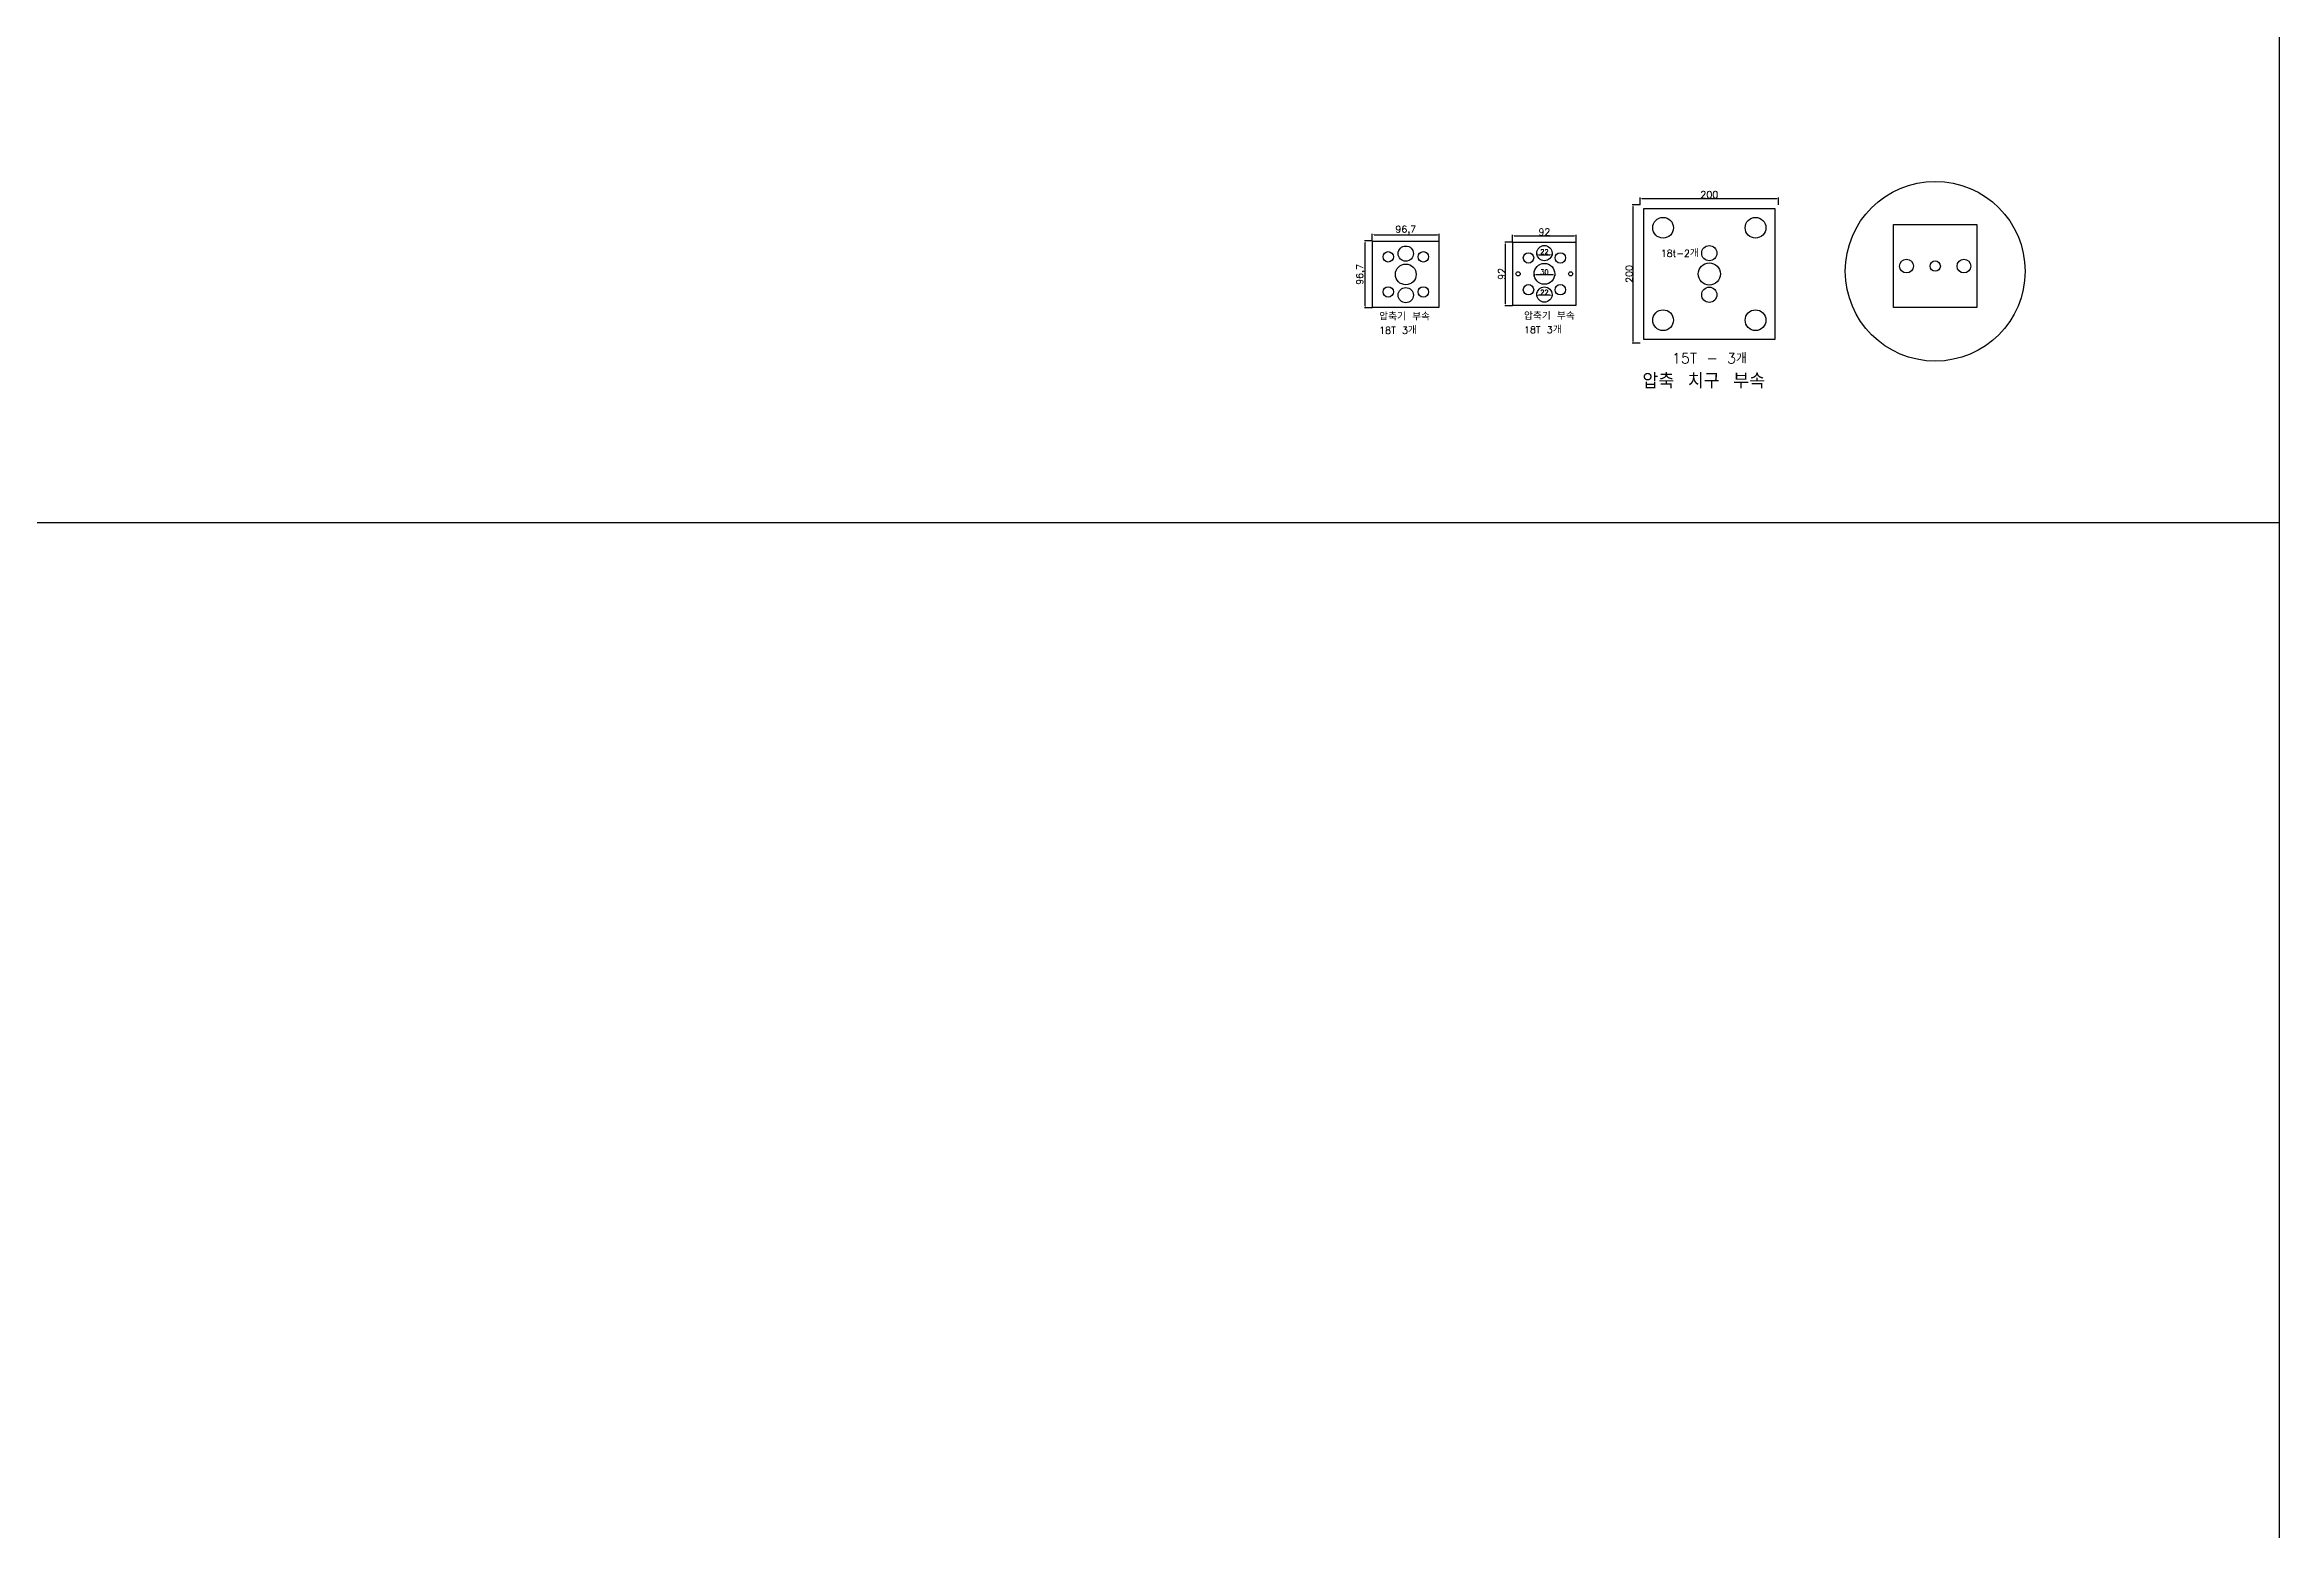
# Model space of a CAD drawing. Header units: millimetres. Extents: x 8462 to 28262, y 7372 to 16372.
# Drawn here: x 25035 to 28262, y 9517 to 11663 of the extents above; entities that cross this region are included whole.
import ezdxf

# ---------------------------------------------------------------- set-up
doc = ezdxf.new("R2010")
doc.units = ezdxf.units.MM
for name, color, linetype in [('TEXT', 7, 'Continuous'), ('볼트 구멍', 7, 'Continuous'), ('치구', 7, 'Continuous'), ('치수', 7, 'Continuous')]:
    doc.layers.add(name, color=color, linetype=linetype)
doc.styles.get("Standard").update_dxf_attribs({"font": 'txt.shx', "bigfont": 'whgtxt.shx'})
doc.dimstyles.new('ISO-25', dxfattribs={"dimtxt": 2.5, "dimasz": 2.5, "dimexe": 1.25, "dimexo": 0.625, "dimtad": 1, "dimtxsty": 'Standard', "dimcen": 2.5, "dimadec": 0, "dimazin": 0, "dimtfac": 1, "dimtmove": 0, "dimatfit": 3, "dimfxl": 0, "dimarcsym": 0})

# ---------------------------------------------------------------- blocks, each defined once
blk = doc.blocks.new('*D545')
at = {"layer": 'Defpoints', "color": 0}
for p in [(27186, 11331.6), (27186, 11330), (27216, 11331.6)]:
    blk.add_point(p, dxfattribs=at)
at = {"layer": '볼트 구멍', "color": 0, "lineweight": -2}
for p, q in [((27186, 11331), (27186, 11328.8)), ((27213.5, 11330), (27188.5, 11330)), ((27216, 11331), (27216, 11328.8))]:
    blk.add_line(p, q, dxfattribs=at)
at = {"layer": '볼트 구멍', "color": 0}
for points in [[(27188.5, 11330.5), (27188.5, 11329.6), (27186, 11330)], [(27213.5, 11330.5), (27213.5, 11329.6), (27216, 11330)]]:
    blk.add_solid(points, dxfattribs=at)
at = {"layer": '볼트 구멍', "color": 0, "insert": (27201, 11334.2), "char_height": 7, "attachment_point": 5}
blk.add_mtext('30', dxfattribs=at)
blk = doc.blocks.new('*D546')
at = {"layer": 'Defpoints', "color": 0}
for p in [(27190, 11301.6), (27190, 11300.6), (27212, 11301.6)]:
    blk.add_point(p, dxfattribs=at)
at = {"layer": '볼트 구멍', "color": 0, "lineweight": -2}
for p, q in [((27190, 11301), (27190, 11299.4)), ((27209.5, 11300.6), (27192.5, 11300.6)), ((27212, 11301), (27212, 11299.4))]:
    blk.add_line(p, q, dxfattribs=at)
at = {"layer": '볼트 구멍', "color": 0}
for points in [[(27192.5, 11301.1), (27192.5, 11300.2), (27190, 11300.6)], [(27209.5, 11301.1), (27209.5, 11300.2), (27212, 11300.6)]]:
    blk.add_solid(points, dxfattribs=at)
at = {"layer": '볼트 구멍', "color": 0, "insert": (27201, 11304.8), "char_height": 7, "attachment_point": 5}
blk.add_mtext('22', dxfattribs=at)
blk = doc.blocks.new('*D547')
at = {"layer": 'Defpoints', "color": 0}
for p in [(27190, 11361.6), (27212, 11361.6), (27212, 11359.2)]:
    blk.add_point(p, dxfattribs=at)
at = {"layer": '볼트 구멍', "color": 0, "lineweight": -2}
for p, q in [((27190, 11361), (27190, 11358)), ((27212, 11361), (27212, 11358)), ((27192.5, 11359.2), (27209.5, 11359.2))]:
    blk.add_line(p, q, dxfattribs=at)
at = {"layer": '볼트 구멍', "color": 0}
for points in [[(27192.5, 11359.6), (27192.5, 11358.8), (27190, 11359.2)], [(27209.5, 11359.6), (27209.5, 11358.8), (27212, 11359.2)]]:
    blk.add_solid(points, dxfattribs=at)
at = {"layer": '볼트 구멍', "color": 0, "insert": (27201, 11363.4), "char_height": 7, "attachment_point": 5}
blk.add_mtext('22', dxfattribs=at)
blk = doc.blocks.new('*D327')
at = {"layer": 'Defpoints', "color": 0}
for p in [(27329, 11431.5), (27339.8, 11431.5), (27339.8, 11231.5)]:
    blk.add_point(p, dxfattribs=at)
at = {"layer": '치수', "color": 0, "lineweight": -2}
for p, q in [((27339.2, 11431.5), (27327.7, 11431.5)), ((27329, 11234), (27329, 11429)), ((27339.2, 11231.5), (27327.7, 11231.5))]:
    blk.add_line(p, q, dxfattribs=at)
at = {"layer": '치수', "color": 0}
for points in [[(27328.6, 11429), (27329.4, 11429), (27329, 11431.5)], [(27328.6, 11234), (27329.4, 11234), (27329, 11231.5)]]:
    blk.add_solid(points, dxfattribs=at)
at = {"layer": '치수', "color": 0, "insert": (27323.4, 11331.5), "char_height": 10, "attachment_point": 5, "rotation": 90}
blk.add_mtext('200', dxfattribs=at)
blk = doc.blocks.new('*D328')
at = {"layer": 'Defpoints', "color": 0}
for p in [(27339.1, 11430.8), (27539.1, 11440.4), (27539.1, 11430.8)]:
    blk.add_point(p, dxfattribs=at)
at = {"layer": '치수', "color": 0, "lineweight": -2}
for p, q in [((27339.1, 11431.4), (27339.1, 11441.7)), ((27341.6, 11440.4), (27536.6, 11440.4)), ((27539.1, 11431.4), (27539.1, 11441.7))]:
    blk.add_line(p, q, dxfattribs=at)
at = {"layer": '치수', "color": 0}
for points in [[(27341.6, 11440.8), (27341.6, 11440), (27339.1, 11440.4)], [(27536.6, 11440.8), (27536.6, 11440), (27539.1, 11440.4)]]:
    blk.add_solid(points, dxfattribs=at)
at = {"layer": '치수', "color": 0, "insert": (27439.1, 11446.1), "char_height": 10, "attachment_point": 5}
blk.add_mtext('200', dxfattribs=at)
blk = doc.blocks.new('*D329')
at = {"layer": 'Defpoints', "color": 0}
for p in [(27155, 11376.9), (27247, 11386.6), (27247, 11376.9)]:
    blk.add_point(p, dxfattribs=at)
at = {"layer": '치수', "color": 0, "lineweight": -2}
for p, q in [((27155, 11377.6), (27155, 11387.9)), ((27157.5, 11386.6), (27244.5, 11386.6)), ((27247, 11377.6), (27247, 11387.9))]:
    blk.add_line(p, q, dxfattribs=at)
at = {"layer": '치수', "color": 0}
for points in [[(27157.5, 11387), (27157.5, 11386.2), (27155, 11386.6)], [(27244.5, 11387), (27244.5, 11386.2), (27247, 11386.6)]]:
    blk.add_solid(points, dxfattribs=at)
at = {"layer": '치수', "color": 0, "insert": (27201, 11392.2), "char_height": 10, "attachment_point": 5}
blk.add_mtext('92', dxfattribs=at)
blk = doc.blocks.new('*D330')
at = {"layer": 'Defpoints', "color": 0}
for p in [(27144.9, 11377.6), (27155.7, 11377.6), (27155.7, 11285.6)]:
    blk.add_point(p, dxfattribs=at)
at = {"layer": '치수', "color": 0, "lineweight": -2}
for p, q in [((27155, 11377.6), (27143.6, 11377.6)), ((27144.9, 11288.1), (27144.9, 11375.1)), ((27155, 11285.6), (27143.6, 11285.6))]:
    blk.add_line(p, q, dxfattribs=at)
at = {"layer": '치수', "color": 0}
for points in [[(27144.5, 11375.1), (27145.3, 11375.1), (27144.9, 11377.6)], [(27144.5, 11288.1), (27145.3, 11288.1), (27144.9, 11285.6)]]:
    blk.add_solid(points, dxfattribs=at)
at = {"layer": '치수', "color": 0, "insert": (27139.3, 11331.6), "char_height": 10, "attachment_point": 5, "rotation": 90}
blk.add_mtext('92', dxfattribs=at)
blk = doc.blocks.new('*D331')
at = {"layer": 'Defpoints', "color": 0}
for p in [(26952.4, 11378.5), (27049.1, 11388.1), (27049.1, 11378.5)]:
    blk.add_point(p, dxfattribs=at)
at = {"layer": '치수', "color": 0, "lineweight": -2}
for p, q in [((26952.4, 11379.1), (26952.4, 11389.4)), ((26954.9, 11388.1), (27046.6, 11388.1)), ((27049.1, 11379.1), (27049.1, 11389.4))]:
    blk.add_line(p, q, dxfattribs=at)
at = {"layer": '치수', "color": 0}
for points in [[(26954.9, 11388.6), (26954.9, 11387.7), (26952.4, 11388.1)], [(27046.6, 11388.6), (27046.6, 11387.7), (27049.1, 11388.1)]]:
    blk.add_solid(points, dxfattribs=at)
at = {"layer": '치수', "color": 0, "insert": (27000.8, 11394.6), "char_height": 10, "attachment_point": 5}
blk.add_mtext('96,7', dxfattribs=at)
blk = doc.blocks.new('*D332')
at = {"layer": 'Defpoints', "color": 0}
for p in [(26942.3, 11379.2), (26953.1, 11379.2), (26953.1, 11282.5)]:
    blk.add_point(p, dxfattribs=at)
at = {"layer": '치수', "color": 0, "lineweight": -2}
for p, q in [((26952.5, 11379.2), (26941.1, 11379.2)), ((26942.3, 11285), (26942.3, 11376.7)), ((26952.5, 11282.5), (26941.1, 11282.5))]:
    blk.add_line(p, q, dxfattribs=at)
at = {"layer": '치수', "color": 0}
for points in [[(26941.9, 11376.7), (26942.8, 11376.7), (26942.3, 11379.2)], [(26941.9, 11285), (26942.8, 11285), (26942.3, 11282.5)]]:
    blk.add_solid(points, dxfattribs=at)
at = {"layer": '치수', "color": 0, "insert": (26935.9, 11330.8), "char_height": 10, "attachment_point": 5, "rotation": 90}
blk.add_mtext('96,7', dxfattribs=at)

msp = doc.modelspace()

# ---------------------------------------------------------------- linework, layer by layer
at = {"color": 6}
for p, q in [((28262.267, 16371.825), (28262.267, 7371.825)), ((28262.267, 10971.825), (8462.267, 10971.825))]:
    msp.add_line(p, q, dxfattribs=at)
at = {"layer": '볼트 구멍', "color": 3}
for centre, radius in [((27000.774, 11360.827), 11), ((27200.966, 11361.641), 11), ((27439.087, 11361.455), 11), ((27000.774, 11330.827), 15), ((27200.966, 11331.641), 15), ((27439.087, 11331.455), 16), ((27723.832, 11342.867), 10), ((27765.332, 11342.867), 7.5), ((27806.832, 11342.867), 10), ((27000.774, 11300.827), 11), ((27200.966, 11301.641), 11), ((27439.087, 11301.455), 11)]:
    msp.add_circle(centre, radius, dxfattribs=at)
at = {"layer": '치구'}
for points in [[(27344.337, 11426.205), (27533.837, 11426.205), (27533.837, 11236.705), (27344.337, 11236.705)], [(27705.332, 11282.867), (27705.332, 11402.867), (27825.332, 11402.867), (27825.332, 11282.867)], [(26952.924, 11378.677), (27048.624, 11378.677), (27048.624, 11282.977), (26952.924, 11282.977)], [(27155.466, 11377.141), (27246.466, 11377.141), (27246.466, 11286.141), (27155.466, 11286.141)]]:
    msp.add_lwpolyline(points, close=True, dxfattribs=at)
at = {"layer": '치구', "color": 4}
msp.add_circle((27765.332, 11335.367), 129.812, dxfattribs=at)
at = {"layer": '치구', "color": 0}
for centre in [(27372.337, 11398.205), (27505.837, 11398.205), (27372.337, 11264.705), (27505.837, 11264.705)]:
    msp.add_circle(centre, 15, dxfattribs=at)
at = {"layer": '치구'}
for centre in [(26975.424, 11356.177), (27026.124, 11356.177), (27177.966, 11354.641), (27223.966, 11354.641), (26975.424, 11305.477), (27026.124, 11305.477), (27177.966, 11308.641), (27223.966, 11308.641)]:
    msp.add_circle(centre, 7.5, dxfattribs=at)
at = {"layer": '치구', "color": 2}
for centre in [(27162.966, 11331.641), (27238.966, 11331.641)]:
    msp.add_circle(centre, 3.05, dxfattribs=at)

# ---------------------------------------------------------------- texts
at = {"layer": 'TEXT', "color": 1}
for s, height, p in [('18t-2개', 10, (27368.965, 11356.295)), ('15T - 3개', 15, (27385.352, 11202.224)), ('압축 치구 부속', 21.7918, (27342.47, 11166.106))]:
    msp.add_text(s, height=height, dxfattribs=at).set_placement(p)
at = {"layer": 'TEXT'}
for s, p in [('압축기 부속', (26962.356, 11264.732)), ('압축기 부속', (27171.508, 11265.547)), ('18T 3개', (26962.356, 11244.974)), ('18T 3개', (27171.508, 11245.789))]:
    msp.add_text(s, height=10, dxfattribs=at).set_placement(p)

# ---------------------------------------------------------------- dimensions: what is measured, and where the dimension line sits
at = {"layer": '볼트 구멍', "color": 1}
for base, p1, p2, picture, middle in [((27211.966, 11359.226), (27189.966, 11361.641), (27211.966, 11361.641), '*D547', (27200.966, 11363.351)), ((27185.966, 11330.042), (27215.966, 11331.641), (27185.966, 11331.641), '*D545', (27200.966, 11334.167)), ((27189.966, 11300.644), (27211.966, 11301.641), (27189.966, 11301.641), '*D546', (27200.966, 11304.769))]:
    dim = msp.add_linear_dim(base=base, p1=p1, p2=p2, dimstyle='ISO-25', override={"dimtxt": 7}, dxfattribs=at)
    dim.commit()
    dim.dimension.update_dxf_attribs({"geometry": picture, "text_midpoint": middle})
at = {"layer": '치수', "color": 4}
for base, p1, p2, picture, middle in [((27328.999, 11431.455), (27339.787, 11231.455), (27339.787, 11431.455), '*D327', (27323.374, 11331.455)), ((26942.336, 11379.177), (26953.124, 11282.477), (26953.124, 11379.177), '*D332', (26935.878, 11330.827)), ((27144.878, 11377.641), (27155.666, 11285.641), (27155.666, 11377.641), '*D330', (27139.253, 11331.641))]:
    dim = msp.add_linear_dim(base=base, p1=p1, p2=p2, angle=90, dimstyle='ISO-25', override={"dimtxt": 10}, dxfattribs=at)
    dim.commit()
    dim.dimension.update_dxf_attribs({"geometry": picture, "text_midpoint": middle})
for base, p1, p2, picture, middle in [((27539.087, 11440.428), (27339.087, 11430.755), (27539.087, 11430.755), '*D328', (27439.087, 11446.053)), ((27049.124, 11388.149), (26952.424, 11378.477), (27049.124, 11378.477), '*D331', (27000.774, 11394.608)), ((27246.966, 11386.614), (27154.966, 11376.941), (27246.966, 11376.941), '*D329', (27200.966, 11392.239))]:
    dim = msp.add_linear_dim(base=base, p1=p1, p2=p2, dimstyle='ISO-25', override={"dimtxt": 10}, dxfattribs=at)
    dim.commit()
    dim.dimension.update_dxf_attribs({"geometry": picture, "text_midpoint": middle})

doc.saveas('drawing.dxf')
